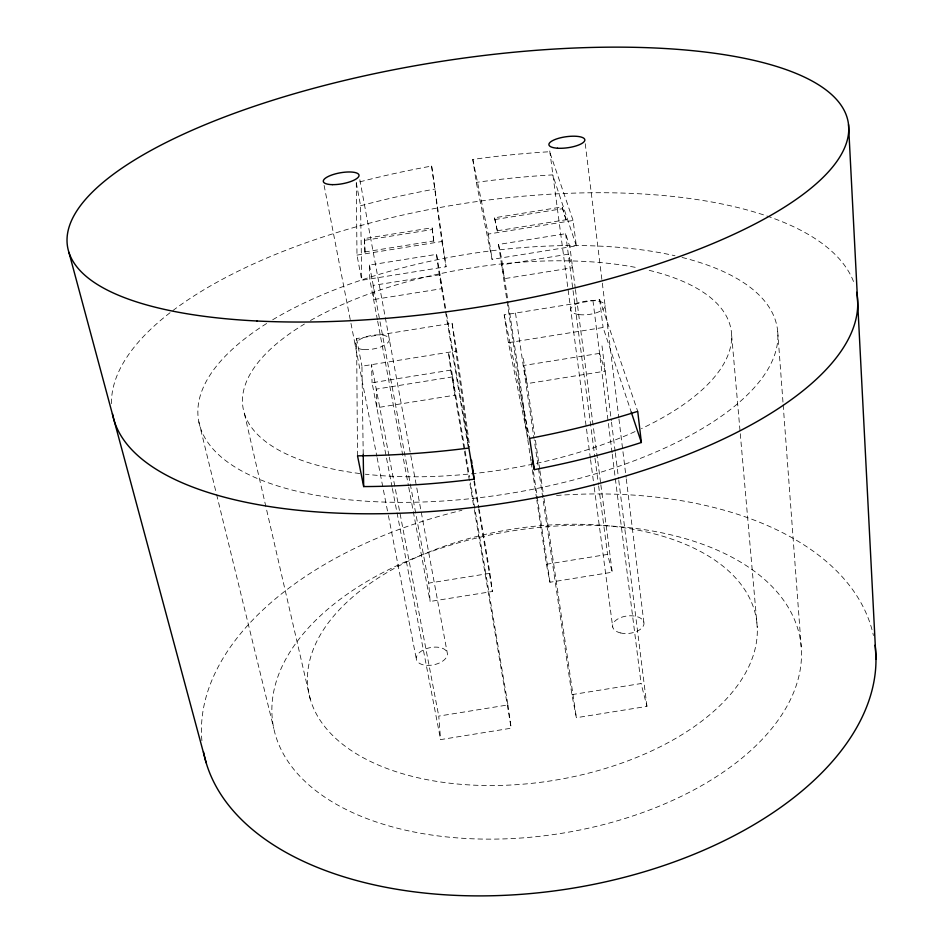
<?xml version="1.0" encoding="UTF-8"?>
<svg xmlns="http://www.w3.org/2000/svg" width="943" height="943" viewBox="0 0 943 943"><rect width="100%" height="100%" fill="white"/><g stroke="black" fill="none" stroke-linecap="round" stroke-linejoin="round"><path stroke-width="0.71" stroke-dasharray="4.71 3.54" d="M356.984 255.105L441.89 241.502L431.635 166.051A382.351 143.654 -9 0 0 356.289 182.789L356.984 255.105L361.747 280.271L446.063 266.763L431.635 166.051M528.139 439.332L508.418 342.686L504.21 314.879L599.642 299.579L637.727 411.36M508.418 342.686L603.096 327.492L631.221 412.008M546.433 564.268L607.587 554.401L612.243 572.212L549.981 582.244L546.433 564.268L536.85 500.32M507.959 704.928L511.189 728.196L440.581 739.607L438.754 716.102L507.959 704.928L470.51 482.828M364.505 238.544L365.047 253.773L364.505 238.544L432.13 227.758L433.98 242.764L432.13 227.758M494.533 217.786L497.692 232.556L494.533 217.786L562.111 206.953L566.59 221.522L562.111 206.953M364.835 240.3L432.424 229.514M494.804 219.554L562.346 208.733M364.705 251.958L433.686 240.96M497.421 230.764L566.354 219.719M472.797 159.438L488.238 234.076L573.096 220.485L576.35 245.875L492.093 259.372L476.309 182.388L472.797 159.438A382.351 143.654 -9 0 1 549.628 151.729L573.096 220.485M377.4 319.783L369.75 278.951L369.444 265.066L436.574 254.362L446.298 312.439M530.98 461.08L498.529 244.461L565.611 233.711L569.89 246.913L575.254 288.122M357.527 455.834L356.584 338.572L452.086 323.26L456.695 350.996L469.755 447.135M363.22 454.278L361.947 366.202L456.695 350.996M392.088 487.083L372.061 382.752L450.742 370.116L448.503 352.317L464.887 449.446M489.947 573.332L492.399 591.497L430.102 601.469L428.759 583.128L489.947 573.332L479.28 509.562M571.906 694.637L641.087 683.545L646.957 706.39L576.373 717.706L571.906 694.637L534.221 439.815M576.35 245.875L552.692 174.891A379.428 147.827 -9 0 0 476.309 182.388M198.843 421.839L216.265 493.154M216.619 494.58L273.8 728.503M244.449 413.718L310.353 699.482M498.529 244.461L501.476 257.875L508.277 303.328M504.21 314.879L529.66 438.389M324.109 185.417L350.69 321.952M350.973 323.378L376.846 456.271M377.129 457.72L388.115 514.1M388.398 515.55L416.264 658.685M356.584 338.572L361.947 366.202M388.976 455.681L371.566 364.658L372.061 382.752M389.259 457.131L438.754 716.102M392.371 488.533L440.581 739.607M356.289 182.789L360.556 205.774L361.747 280.271M369.444 265.066L428.759 583.128M377.671 321.221L408.484 485.904M408.755 487.342L430.102 601.469M359.837 179.724L447.395 653.664A15.795 8.77 -11.4 0 1 424.739 665.133A15.795 8.77 -11.4 0 1 423.383 649.939A15.795 8.77 -11.4 0 1 447.395 653.664M465.123 450.895L469.531 477.028M450.742 370.116L474.034 508.112M474.282 509.55L511.189 728.196M446.534 313.878L468.848 447.23M474.423 480.565L479.032 508.112M468.129 446.617L438.212 268.001L436.574 254.362M473.964 481.39L478.325 507.464M478.572 508.914L492.399 591.497M441.89 241.502L446.063 266.763M488.238 234.076L492.093 259.372M531.192 462.541L532.064 468.353M532.288 469.803L536.638 498.871M508.489 304.789L528.045 435.525M533.467 471.842L549.981 582.244M523.353 358.493L534.563 434.464M535.424 440.263L539.714 469.319M539.926 470.769L543.781 496.914M544.005 498.375L576.373 717.706M515.479 313.076L534.009 438.365M452.086 323.26L468.883 448.043M590.377 458.274L549.356 147.968M590.566 459.736L594.031 485.928M594.231 487.378L612.714 627.095M575.442 289.584L600.667 483.346M600.856 484.796L612.243 572.212M565.611 233.711L572.872 289.183M573.061 290.633L594.809 456.766M594.998 458.227L598.428 484.454M598.628 485.916L607.587 554.401M601.999 345.928L611.323 420.708M611.5 422.158L615.142 451.32M615.319 452.77L618.596 479.009M618.773 480.47L646.957 706.39M592.958 300.676L612.066 452.711M612.255 454.172L641.087 683.545M599.642 299.579L603.096 327.492M585.238 143.713L602.141 281.709M602.318 283.159L618.773 417.49M618.95 418.951L626.105 477.417M626.282 478.879L643.821 622.109M731.662 335.46L740.149 432.259M740.279 433.733L757.253 627.331A226.862 127.317 -9 0 1 425.01 779.272A226.862 127.317 -9 0 1 414.861 558.056A226.862 127.317 -9 0 1 757.253 627.331M777.704 331.571L783.067 403.404M783.173 404.865L801.208 646.757M111.463 403.651A377.035 151.175 -9 0 1 458.64 204.313A377.035 151.175 -9 0 1 854.452 284.079M360.556 205.774A379.428 147.827 -9 0 1 435.407 188.954M649.197 270.346A247.149 102.115 -9 0 1 641.488 428.605M635.075 431.576A247.149 102.115 -9 0 1 365.33 474.199M359.719 473.527A247.149 102.115 -9 0 1 304.424 324.05M310.483 320.502A247.149 102.115 -9 0 1 638.234 267.918M201.908 740.691A340.058 196.227 -9 0 1 461.893 510.304M556.535 495.464A340.058 196.227 -9 0 1 873.43 635.535M682.06 257.439A293.014 121.447 -9 0 1 704.881 427.002A293.014 121.447 -9 0 1 297.234 491.303A293.014 121.447 -9 0 1 267.753 322.801M272.704 319.771A293.014 121.447 -9 0 1 674.999 255.753M439.992 274.743L373.239 285.399L373.617 299.556L441.678 288.699L439.992 274.743M568.299 254.197L501.593 264.9L504.576 278.633L572.601 267.729L568.299 254.197M452.64 376.858L376.257 389.129L376.858 407.718L454.974 395.164L452.64 376.858M599.583 353.366L523.235 365.554L527.066 383.624L605.147 371.153L599.583 353.366M364.022 349.582A17.339 6.801 -10.5 0 0 389.353 339.456A17.339 6.801 -10.5 0 0 363.409 337.735A17.339 6.801 -10.5 0 0 364.022 349.582M579.132 314.597A17.328 6.79 -7.5 0 0 605.135 305.909A17.328 6.79 -7.5 0 0 579.532 302.703A17.328 6.79 -7.5 0 0 579.132 314.597M412.409 831.667A267.034 153.214 -9 0 0 801.35 648.831A267.034 153.214 -9 0 0 396.296 565.953A267.034 153.214 -9 0 0 412.409 831.667M620.529 632.942A15.783 8.77 -6.7 0 0 643.998 623.347A15.783 8.77 -6.7 0 0 620.341 617.712A15.783 8.77 -6.7 0 0 620.529 632.942"/><path stroke-width="1.41" d="M631.221 412.008L641.37 442.491A379.628 147.532 -9 0 1 534.316 469.626L532.253 459.524M68.91 252.347L206.163 762.769M363.68 486.576L357.527 455.834A382.563 143.348 -9 0 0 468.883 448.043L474.105 479.185A379.628 147.532 -9 0 1 363.68 486.576L363.22 454.278M534.316 469.626L529.66 438.389A382.563 143.348 -9 0 0 637.727 411.36L641.37 442.491M471.535 460.243L471.924 463.166M472.325 466.078L474.105 479.185M848.523 124.57L875.988 659.051M856.645 292.33A377.035 151.175 -9 0 1 512.509 501.888A377.035 151.175 -9 0 1 112.453 413.706M875.08 645.177A340.058 196.227 -9 0 1 569.619 888.695A340.058 196.227 -9 0 1 203.476 751.795M256.956 320.997A395.258 124.287 -9 0 0 848.712 130.994A395.258 124.287 -9 0 0 267.989 101.773A395.258 124.287 -9 0 0 256.956 320.997M332.278 184.639A18.141 5.575 -10.1 0 0 359.035 175.386A18.141 5.575 -10.1 0 0 332.136 174.879A18.141 5.575 -10.1 0 0 332.278 184.639M557.502 148.216A18.129 5.564 -7.9 0 0 584.837 140.142A18.129 5.564 -7.9 0 0 558.244 138.409A18.129 5.564 -7.9 0 0 557.502 148.216"/></g></svg>
